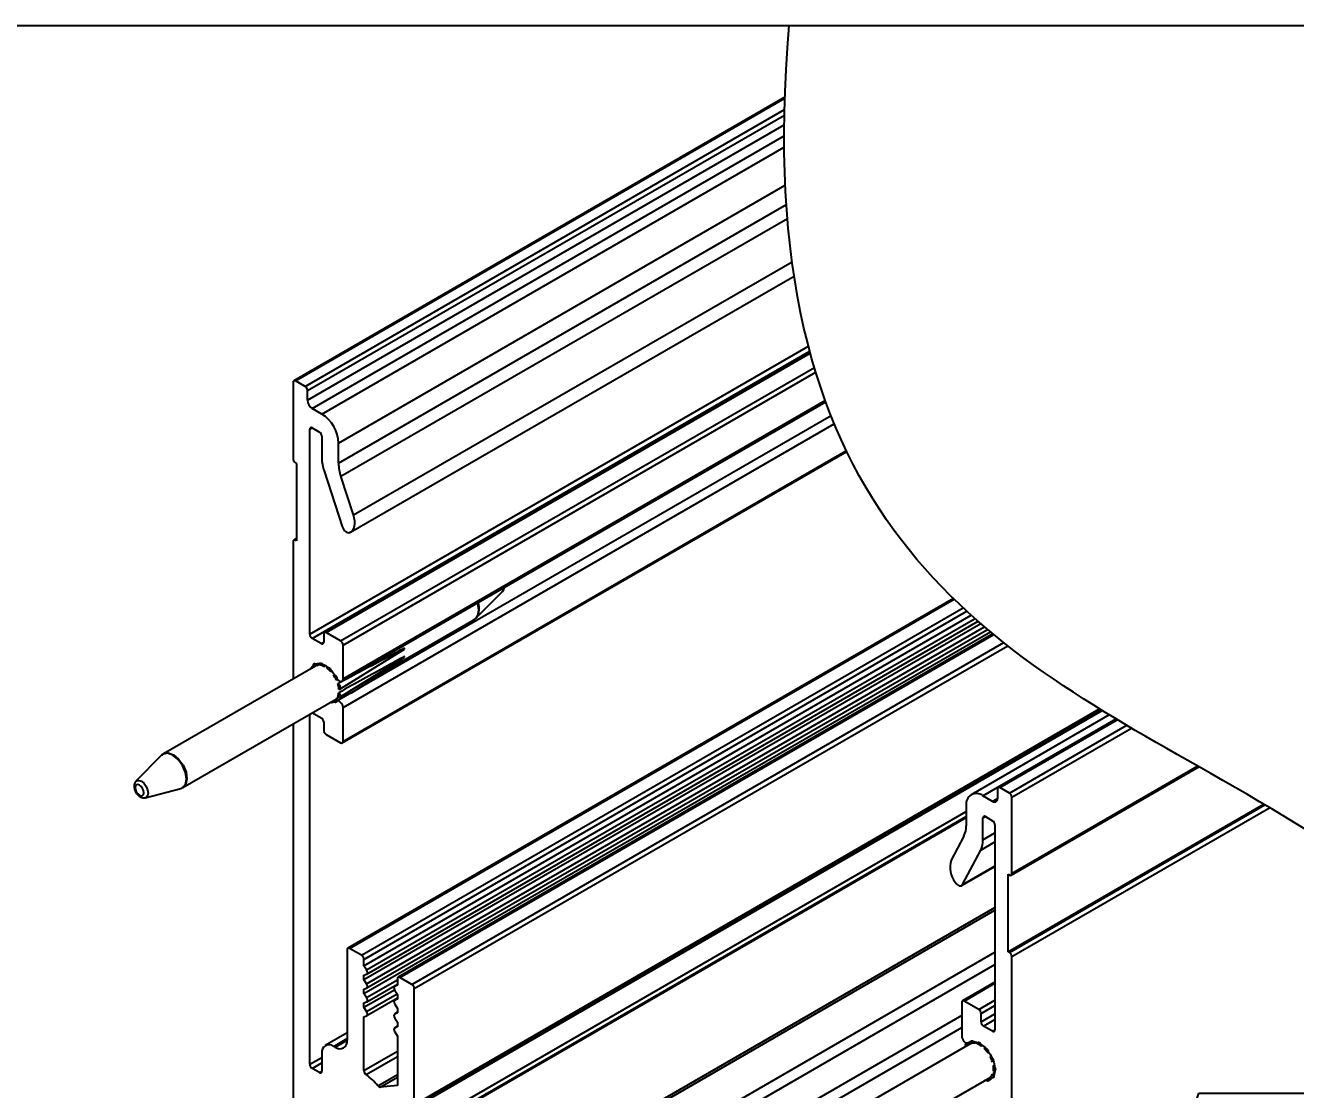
# Model space of a CAD drawing. Extents: x -0.6 to 13.4, y -11.2 to 0.
# Drawn here: x 4.839 to 8.588, y -3.14 to 0 of the extents above; entities that cross this region are included whole.
import ezdxf
from ezdxf import colors
from ezdxf.entities.mleader import LeaderData, LeaderLine
from ezdxf.math import Vec2, Vec3

# ---------------------------------------------------------------- set-up
doc = ezdxf.new("R2010")
doc.units = 0
doc.header["$LTSCALE"] = 0.5
doc.header["$MEASUREMENT"] = 0
for name, color, linetype in [('Dimension', 10, 'CONTINUOUS'), ('FAB DWG', 221, 'CONTINUOUS'), ('Hardware', 242, 'CONTINUOUS'), ('Housing', 150, 'CONTINUOUS')]:
    doc.layers.add(name, color=color, linetype=linetype)
doc.layers.add('Text-Unprinted', color=131, linetype='CONTINUOUS', plot=False)
doc.styles.get("Standard").update_dxf_attribs({"font": 'arial.ttf'})

msp = doc.modelspace()

# ---------------------------------------------------------------- linework, layer by layer
at = {"layer": 'Dimension', "transparency": 16777216}
msp.add_open_spline([(9.2855, -3.0162), (9.075, -2.6266), (8.0231, -2.0295), (6.9713, -1.4324), (7.0929, 0)], degree=3, knots=[0.440215, 0.440215, 0.440215, 0.440215, 1, 1.961822, 1.961822, 1.961822, 1.961822], dxfattribs=at)
at = {"layer": 'Hardware', "linetype": 'Continuous', "lineweight": 25, "transparency": 16777216}
for p, q in [((6.1706, -1.7474), (6.2466, -1.6704)), ((5.9469, -1.8776), (6.1651, -1.7517)), ((6.1706, -1.7474), (6.1679, -1.7497)), ((5.7664, -1.9827), (5.9572, -1.8643)), ((5.7666, -1.959), (5.9193, -1.8642)), ((5.9188, -1.8642), (5.9574, -1.8405)), ((5.6946, -1.8905), (5.2462, -2.1493)), ((5.6998, -1.8884), (5.7077, -1.8838)), ((5.7196, -1.8914), (5.7241, -1.8886)), ((5.7313, -1.8934), (5.7297, -1.8943)), ((5.7403, -1.9074), (5.7434, -1.9055)), ((5.8007, -1.9693), (5.9466, -1.8787)), ((5.7503, -1.9152), (5.7476, -1.9167)), ((5.7565, -1.9323), (5.7603, -1.9299)), ((5.7634, -1.9829), (5.7559, -1.9872)), ((5.3037, -2.2489), (5.7521, -1.9901)), ((5.2407, -2.1536), (5.1647, -2.2306)), ((5.1926, -2.2789), (5.2972, -2.2516)), ((7.6283, -2.999), (7.6158, -3.0056)), ((7.6289, -3.0046), (7.1783, -3.2647)), ((7.6398, -3.0033), (7.6454, -3)), ((7.6503, -3.0008), (7.6499, -3.001)), ((7.6606, -3.0121), (7.6638, -3.0102)), ((7.6723, -3.0169), (7.67, -3.0182)), ((7.6801, -3.0326), (7.6829, -3.0309)), ((7.6891, -3.0414), (7.6863, -3.0429)), ((7.694, -3.0588), (7.6965, -3.0573)), ((7.6985, -3.0684), (7.6954, -3.0701)), ((7.2358, -3.3643), (7.6881, -3.1032)), ((7.699, -3.0905), (7.6938, -3.0934)), ((7.6999, -3.0851), (7.7006, -3.0847))]:
    msp.add_line(p, q, dxfattribs=at)
at = {"layer": 'Hardware', "linetype": 'Continuous', "lineweight": 25, "transparency": 16777216, "flags": 128}
for points in [[(6.2466, -1.6704), (6.2488, -1.6672), (6.2504, -1.6598)], [(6.1651, -1.7517), (6.1737, -1.7419), (6.177, -1.7259), (6.1741, -1.7062), (6.1735, -1.7042)], [(5.6904, -1.8929), (5.6894, -1.8903), (5.6891, -1.8873), (5.6896, -1.8849), (5.691, -1.8833), (5.693, -1.883), (5.6954, -1.8838), (5.6978, -1.8857), (5.6998, -1.8884)], [(5.7072, -1.8879), (5.7072, -1.885), (5.708, -1.8829), (5.7097, -1.8818), (5.7119, -1.8819), (5.7143, -1.8831), (5.7166, -1.8853), (5.7184, -1.8882), (5.7196, -1.8914)], [(5.7281, -1.8964), (5.7292, -1.8946), (5.7311, -1.8939), (5.7334, -1.8944), (5.7358, -1.896), (5.738, -1.8985), (5.7396, -1.9016), (5.7404, -1.9047), (5.7403, -1.9074)], [(5.7476, -1.9167), (5.7497, -1.9164), (5.7521, -1.9173), (5.7545, -1.9193), (5.7565, -1.9221), (5.7578, -1.9252), (5.7583, -1.9282), (5.7578, -1.9307), (5.7565, -1.9323)], [(5.7607, -1.9433), (5.7631, -1.9446), (5.7654, -1.9469), (5.7672, -1.9498), (5.7682, -1.953), (5.7683, -1.9559), (5.7676, -1.9581), (5.766, -1.9593), (5.7638, -1.9593)], [(5.7559, -1.9872), (5.7572, -1.9903), (5.7576, -1.9933), (5.7571, -1.9957), (5.7557, -1.9972), (5.7536, -1.9976), (5.7513, -1.9968), (5.7489, -1.9949), (5.7473, -1.9929)], [(5.7637, -1.9691), (5.7658, -1.9716), (5.7674, -1.9747), (5.7681, -1.9778), (5.7679, -1.9805), (5.7668, -1.9824), (5.765, -1.9832), (5.7627, -1.9828), (5.7603, -1.9812)], [(5.3024, -2.1841), (5.2894, -2.1662), (5.2739, -2.1535), (5.2584, -2.1479), (5.2451, -2.1502), (5.2407, -2.1536)], [(5.2462, -2.1493), (5.2466, -2.1491), (5.2599, -2.1468), (5.2755, -2.1525), (5.291, -2.1652), (5.3041, -2.1831), (5.3127, -2.2035), (5.3156, -2.2232), (5.3123, -2.2392), (5.3037, -2.2489)], [(5.2972, -2.2516), (5.3017, -2.2498), (5.3107, -2.2399), (5.3139, -2.2239), (5.311, -2.2043), (5.3024, -2.1841)], [(5.1847, -2.2515), (5.1805, -2.2458), (5.1755, -2.2417), (5.1705, -2.2398), (5.1662, -2.2406), (5.1633, -2.2438), (5.1623, -2.2489), (5.1632, -2.2552), (5.166, -2.2618), (5.1702, -2.2675), (5.1752, -2.2716), (5.1802, -2.2735), (5.1844, -2.2727), (5.1873, -2.2695), (5.1884, -2.2644), (5.1874, -2.258), (5.1847, -2.2515)], [(5.1647, -2.2306), (5.1669, -2.2289), (5.1734, -2.2278), (5.1811, -2.2305), (5.1887, -2.2368), (5.1951, -2.2456)], [(5.1951, -2.2456), (5.1994, -2.2556), (5.2008, -2.2653), (5.1992, -2.2731), (5.1948, -2.278), (5.1926, -2.2789)], [(7.6289, -3.0048), (7.6282, -3.0016), (7.6283, -2.9989), (7.6293, -2.997), (7.6311, -2.9961), (7.6334, -2.9964), (7.6358, -2.9979), (7.6381, -3.0003), (7.6398, -3.0033)], [(7.6144, -3.0129), (7.6141, -3.0119), (7.6139, -3.009), (7.6147, -3.0067), (7.6162, -3.0055), (7.6183, -3.0053), (7.6208, -3.0064), (7.6227, -3.0081)], [(7.6479, -3.0052), (7.6484, -3.0027), (7.6497, -3.0011), (7.6517, -3.0007), (7.6541, -3.0014), (7.6565, -3.0033), (7.6586, -3.0059), (7.66, -3.009), (7.6606, -3.0121)], [(7.6689, -3.0191), (7.6705, -3.018), (7.6727, -3.0179), (7.6751, -3.0191), (7.6774, -3.0213), (7.6793, -3.0242), (7.6805, -3.0273), (7.6807, -3.0303), (7.6801, -3.0326)], [(7.6863, -3.0429), (7.6886, -3.0433), (7.691, -3.0449), (7.6932, -3.0473), (7.6948, -3.0504), (7.6957, -3.0535), (7.6956, -3.0563), (7.6947, -3.0583), (7.6929, -3.0592)], [(7.6954, -3.0701), (7.6978, -3.072), (7.6998, -3.0747), (7.7012, -3.0778), (7.7017, -3.0809), (7.7013, -3.0834), (7.7, -3.0851), (7.6981, -3.0856), (7.6957, -3.085)], [(7.6819, -3.1066), (7.6827, -3.1097), (7.6825, -3.1124), (7.6815, -3.1144), (7.6797, -3.1152), (7.6774, -3.1149), (7.675, -3.1134), (7.6733, -3.1117)], [(7.6938, -3.0934), (7.6956, -3.0963), (7.6967, -3.0994), (7.6969, -3.1023), (7.6962, -3.1046), (7.6946, -3.1059), (7.6925, -3.106), (7.6901, -3.1049), (7.6877, -3.1028)]]:
    msp.add_lwpolyline(points, dxfattribs=at)
at = {"layer": 'Hardware', "linetype": 'Continuous', "lineweight": 25, "transparency": 16777216}
for centre, radius, start, end in [((6.1315, -1.7214), 0.047, 326.4163, 22.5588), ((5.9557, -1.8394), 0.00199, 327.5795, 54.589), ((5.956, -1.8633), 0.00155, 319.4321, 38.2441), ((5.682, -1.9007), 0.0033, 80.5896, 159.405), ((5.7044, -1.9075), 0.0196, 103.3878, 119.9099), ((5.7038, -1.9237), 0.036, 63.9543, 84.4704), ((5.6833, -1.9583), 0.0764, 41.7613, 54.1586), ((5.9459, -1.8779), 0.00107, 310.3409, 16.5578), ((5.6662, -1.9732), 0.0991, 24.3935, 34.8091), ((5.6896, -1.9655), 0.0745, 4.7819, 17.3866), ((5.7423, -1.9732), 0.0195, 300.0506, 314.2941), ((5.7293, -1.9659), 0.0345, 333.6552, 354.7414), ((7.6373, -3.0257), 0.0225, 83.6186, 111.6901), ((7.6298, -3.0536), 0.0517, 53.4072, 69.4904), ((7.6048, -3.0839), 0.0911, 34.2851, 45.3035), ((7.6031, -3.0864), 0.0939, 16.796, 27.5948), ((7.6397, -3.0789), 0.0564, 353.8124, 8.9975), ((7.6709, -3.0854), 0.0243, 314.025, 340.7355)]:
    msp.add_arc(centre, radius, start, end, dxfattribs=at)
for points, knots in [([(6.2465, -1.6701), (6.2474, -1.6691), (6.2499, -1.6666), (6.2515, -1.6626), (6.2516, -1.6597), (6.2516, -1.6591)], [0, 0, 0, 0, 0.323692, 0.865692, 1, 1, 1, 1]), ([(6.1595, -1.7538), (6.1599, -1.7538), (6.1644, -1.7534), (6.1693, -1.7502), (6.1716, -1.746), (6.1719, -1.7456)], [0, 0, 0, 0, 0.073864, 0.899598, 1, 1, 1, 1]), ([(5.9569, -1.8378), (5.9564, -1.8381), (5.9527, -1.8401), (5.9358, -1.8491), (5.871, -1.8839), (5.8093, -1.9171), (5.7607, -1.9433)], [0, 0, 0, 0, 0.007458, 0.057409, 0.257212, 1, 1, 1, 1]), ([(5.9572, -1.8623), (5.9567, -1.8626), (5.953, -1.8646), (5.9365, -1.8737), (5.8725, -1.9091), (5.8117, -1.9426), (5.7637, -1.9691)], [0, 0, 0, 0, 0.007458, 0.057409, 0.257212, 1, 1, 1, 1]), ([(5.9469, -1.8776), (5.9465, -1.8779), (5.9428, -1.88), (5.9265, -1.8894), (5.8775, -1.9176), (5.8316, -1.9438), (5.7984, -1.9628)], [0, 0, 0, 0, 0.0095884, 0.0738046, 0.3306697, 1, 1, 1, 1]), ([(5.2482, -2.1489), (5.2451, -2.1502), (5.2415, -2.1517), (5.2396, -2.1551), (5.2393, -2.1556)], [0, 0, 0, 0, 0.843908, 1, 1, 1, 1]), ([(5.1646, -2.231), (5.1635, -2.2323), (5.1609, -2.2352), (5.1592, -2.2418), (5.1593, -2.2502), (5.1624, -2.2599), (5.1683, -2.2692), (5.1761, -2.2762), (5.1841, -2.2793), (5.19, -2.28), (5.1924, -2.2788), (5.1927, -2.2787)], [0, 0, 0, 0, 0.075303, 0.179823, 0.302875, 0.44619, 0.593228, 0.743634, 0.877202, 0.987788, 1, 1, 1, 1])]:
    msp.add_open_spline(points, degree=3, knots=knots, dxfattribs=at)
at = {"layer": 'Housing', "linetype": 'Continuous', "lineweight": 25, "transparency": 16777216}
for p, q in [((7.0803, -0.2116), (5.6308, -1.0484)), ((5.6358, -1.0489), (7.0802, -0.215)), ((5.6641, -1.0652), (7.0793, -0.2482)), ((5.6711, -1.0775), (7.079, -0.2647)), ((5.6711, -1.1061), (7.0786, -0.2935)), ((5.6853, -1.1305), (7.0784, -0.3263)), ((5.7136, -1.1469), (7.0786, -0.3589)), ((5.7631, -1.2326), (7.0817, -0.4714)), ((5.7631, -1.2921), (7.085, -0.5289)), ((5.7697, -1.3304), (7.088, -0.5694)), ((5.8071, -1.4447), (7.1017, -0.6974)), ((5.7987, -1.4952), (7.1077, -0.7395)), ((5.6781, -1.7966), (7.15, -0.9468)), ((5.6851, -1.8088), (7.1537, -0.961)), ((7.1545, -0.9638), (5.7212, -1.7913)), ((5.7262, -1.7918), (7.1553, -0.9668)), ((5.7691, -1.8165), (7.1674, -1.0093)), ((5.6641, -1.0652), (5.6358, -1.0489)), ((5.7761, -1.8288), (7.1716, -1.0232)), ((5.6287, -1.053), (5.6287, -1.2783)), ((5.6711, -1.1061), (5.6711, -1.0775)), ((5.773, -1.9354), (7.201, -1.111)), ((5.7761, -1.9285), (7.1995, -1.1068)), ((5.7136, -1.1469), (5.6853, -1.1305)), ((7.2166, -1.1519), (5.758, -1.9939)), ((5.6781, -1.1917), (5.6851, -1.1876)), ((5.6781, -1.7966), (5.6781, -1.1917)), ((5.6851, -1.1876), (5.7065, -1.2)), ((5.7761, -2.013), (7.2264, -1.1758)), ((5.7136, -1.2122), (5.7136, -1.2762)), ((5.7631, -1.2921), (5.7631, -1.2326)), ((5.774, -2.1174), (7.2631, -1.2577)), ((5.7761, -2.1128), (7.2618, -1.2551)), ((5.6358, -1.2906), (5.6393, -1.2926)), ((5.6393, -1.2926), (5.6393, -1.5213)), ((5.7202, -1.3145), (5.7738, -1.4783)), ((5.8071, -1.4447), (5.7697, -1.3304)), ((5.6287, -1.5233), (5.6287, -1.9285)), ((5.6393, -1.5138), (5.6308, -1.5187)), ((5.6358, -1.5192), (5.6393, -1.5172)), ((5.6393, -1.5213), (5.6358, -1.5192)), ((7.5781, -1.6912), (5.7906, -2.7231)), ((5.7956, -2.7236), (7.5802, -1.6934)), ((5.8309, -2.744), (7.607, -1.7187)), ((5.838, -2.7563), (7.6178, -1.7288)), ((5.838, -2.775), (7.6305, -1.7403)), ((5.8459, -2.7872), (7.6419, -1.7504)), ((5.8463, -2.7995), (7.6505, -1.758)), ((5.7191, -1.7958), (5.7191, -1.8203)), ((5.7691, -1.8165), (5.7262, -1.7918)), ((5.838, -2.8159), (7.6585, -1.7649)), ((5.838, -2.8567), (7.6871, -1.7892)), ((5.8459, -2.828), (7.6701, -1.7749)), ((5.8463, -2.8403), (7.679, -1.7824)), ((7.6946, -1.7954), (5.9391, -2.8088)), ((5.9441, -2.8093), (7.697, -1.7974)), ((5.712, -1.8244), (5.6851, -1.8088)), ((5.712, -1.8244), (5.7191, -1.8203)), ((5.7761, -1.9285), (5.7761, -1.8288)), ((5.9794, -2.8297), (7.7265, -1.8212)), ((5.9865, -2.842), (7.7385, -1.8306)), ((5.7761, -2.1128), (5.7761, -2.013)), ((5.8754, -3.2575), (8.0166, -2.0214)), ((5.9844, -3.1896), (8.0125, -2.0188)), ((5.9865, -3.185), (8.0096, -2.0171)), ((5.6287, -2.0613), (5.6287, -3.5275)), ((5.6781, -3.0657), (5.6781, -2.0328)), ((5.6861, -2.0282), (5.712, -2.0432)), ((5.7191, -2.0554), (5.7191, -2.0799)), ((8.0381, -2.0345), (7.6302, -2.2701)), ((7.6652, -2.2735), (8.0582, -2.0467)), ((8.0587, -2.047), (7.7097, -2.2485)), ((7.7147, -2.249), (8.0616, -2.0487)), ((5.7262, -2.0921), (5.7691, -2.1169)), ((7.743, -2.2653), (8.0894, -2.0653)), ((7.75, -2.2776), (8.1034, -2.0736)), ((7.748, -2.5075), (8.3019, -2.1878)), ((7.75, -2.503), (8.2989, -2.1861)), ((7.743, -2.2653), (7.7147, -2.249)), ((7.6935, -2.2898), (7.6652, -2.2735)), ((7.6935, -2.2898), (7.7076, -2.2817)), ((7.7076, -2.2531), (7.7076, -2.2817)), ((7.75, -2.503), (7.75, -2.2776)), ((5.9123, -3.3034), (7.6157, -2.3201)), ((7.6157, -2.3021), (7.6157, -2.3616)), ((7.7394, -2.7336), (8.4938, -2.2981)), ((7.743, -2.7357), (8.4973, -2.3002)), ((7.75, -2.7479), (8.5113, -2.3084)), ((5.9027, -3.3261), (7.6157, -2.3372)), ((5.9146, -3.3164), (7.6157, -2.3344)), ((7.6652, -2.3388), (7.6722, -2.3348)), ((7.6652, -2.4028), (7.6652, -2.3388)), ((7.6722, -2.3348), (7.6935, -2.347)), ((7.7006, -2.3593), (7.7006, -2.9642)), ((7.6091, -2.3922), (7.5716, -2.4633)), ((7.6652, -2.4028), (7.7006, -2.3824)), ((7.6049, -2.5354), (7.6586, -2.4335)), ((7.6586, -2.4335), (7.7006, -2.4092)), ((7.6021, -2.5384), (7.7006, -2.4815)), ((7.6049, -2.5354), (7.7006, -2.4801)), ((7.7394, -2.505), (7.743, -2.507)), ((7.7394, -2.7336), (7.7394, -2.505)), ((5.6782, -3.77), (7.7006, -2.6025)), ((5.6803, -3.7769), (7.7006, -2.6106)), ((5.7342, -3.8704), (7.7006, -2.7352)), ((5.7885, -2.7277), (5.7885, -2.9947)), ((5.8309, -2.744), (5.7956, -2.7236)), ((7.743, -2.7357), (7.7394, -2.7336)), ((5.7342, -3.9062), (7.7006, -2.771)), ((5.838, -2.775), (5.838, -2.7563)), ((7.75, -4.7521), (7.75, -2.7479)), ((5.8459, -2.7872), (5.838, -2.775)), ((5.838, -2.8028), (5.8459, -2.7997)), ((5.838, -2.8159), (5.838, -2.8028)), ((5.9794, -2.8297), (5.9441, -2.8093)), ((5.8459, -2.828), (5.838, -2.8159)), ((5.838, -2.8436), (5.8459, -2.8406)), ((5.838, -2.8567), (5.838, -2.8436)), ((5.838, -2.8975), (5.9279, -2.8456)), ((5.8459, -2.8689), (5.937, -2.8163)), ((5.8463, -2.8812), (5.937, -2.8288)), ((5.937, -2.8307), (5.9287, -2.8355)), ((5.9291, -2.8353), (5.937, -2.8307)), ((5.937, -2.8322), (5.9291, -2.8353)), ((5.9291, -2.8478), (5.937, -2.86)), ((5.937, -2.8134), (5.937, -2.8322)), ((5.9865, -3.185), (5.9865, -2.842)), ((7.7006, -2.8232), (7.6047, -2.8786)), ((7.6097, -2.8791), (7.7006, -2.8266)), ((5.8459, -2.8689), (5.838, -2.8567)), ((5.838, -2.8845), (5.8459, -2.8814)), ((5.838, -2.8975), (5.838, -2.8845)), ((5.8459, -2.9097), (5.9357, -2.8579)), ((5.8463, -2.922), (5.937, -2.8696)), ((5.937, -2.8715), (5.9287, -2.8763)), ((5.9291, -2.8761), (5.937, -2.8716)), ((5.937, -2.873), (5.9291, -2.8761)), ((5.937, -2.86), (5.937, -2.873)), ((7.6026, -2.8832), (7.6026, -2.9829)), ((7.6526, -2.9038), (7.6097, -2.8791)), ((7.6526, -2.9038), (7.7006, -2.8761)), ((7.6026, -2.9217), (5.775, -3.9768)), ((5.8459, -2.9097), (5.838, -2.8975)), ((5.838, -2.9253), (5.8459, -2.9222)), ((5.937, -2.9123), (5.9287, -2.9172)), ((5.9291, -2.8886), (5.937, -2.9008)), ((5.9291, -2.9169), (5.937, -2.9124)), ((5.937, -2.9138), (5.9291, -2.9169)), ((5.937, -2.9008), (5.937, -2.9138)), ((7.6596, -2.9161), (7.7006, -2.8924)), ((7.6596, -2.9405), (7.6596, -2.9161)), ((7.6596, -2.9405), (7.7006, -2.9169)), ((5.806, -3.9947), (7.6026, -2.9575)), ((5.838, -3.0842), (5.838, -2.9253)), ((5.937, -2.9532), (5.9287, -2.958)), ((5.9291, -2.9294), (5.937, -2.9416)), ((5.9291, -2.9578), (5.937, -2.9532)), ((5.937, -2.9547), (5.9291, -2.9578)), ((5.937, -2.9416), (5.937, -2.9547)), ((7.6667, -2.9528), (7.7006, -2.9332)), ((7.6935, -2.9682), (7.6667, -2.9528)), ((5.7885, -2.9729), (5.7239, -3.0102)), ((5.7489, -3.0127), (5.7885, -2.9898)), ((5.7532, -3.0151), (5.7885, -2.9947)), ((5.9291, -2.9703), (5.937, -2.9824)), ((5.937, -2.9824), (5.937, -3.1281)), ((7.6935, -2.9682), (7.7006, -2.9642)), ((5.7136, -3.0331), (5.7136, -3.0862)), ((5.7532, -3.0151), (5.7489, -3.0127)), ((5.838, -3.0842), (5.937, -3.0271)), ((5.6781, -3.0657), (5.7136, -3.0452)), ((5.6851, -3.0779), (5.7136, -3.0615)), ((5.8442, -3.0959), (5.937, -3.0423)), ((5.7065, -3.0902), (5.6851, -3.0779)), ((5.7065, -3.0902), (5.7136, -3.0862)), ((5.8792, -3.1289), (5.937, -3.0955)), ((5.886, -3.1327), (5.937, -3.1033)), ((5.937, -3.1281), (5.886, -3.1327))]:
    msp.add_line(p, q, dxfattribs=at)
at = {"layer": 'Housing', "linetype": 'Continuous', "lineweight": 25, "transparency": 16777216, "flags": 128}
for points in [[(5.7957, -1.4966), (5.8007, -1.4939), (5.8048, -1.4898), (5.808, -1.4844), (5.8101, -1.478), (5.811, -1.4705), (5.8109, -1.4624), (5.8095, -1.4537), (5.8071, -1.4447)], [(5.7738, -1.4783), (5.7755, -1.4825), (5.7778, -1.4864), (5.7805, -1.49), (5.7835, -1.493), (5.7867, -1.4952), (5.7899, -1.4966), (5.793, -1.4971), (5.7957, -1.4966)], [(5.6805, -1.8986), (5.6817, -1.8957), (5.6921, -1.8844), (5.7075, -1.8822), (5.7255, -1.8893), (5.7431, -1.9047), (5.7575, -1.9258)], [(5.7575, -1.9258), (5.7599, -1.9296), (5.7629, -1.9327), (5.7661, -1.9349), (5.7692, -1.936), (5.772, -1.9358), (5.7742, -1.9344), (5.7756, -1.9319), (5.7761, -1.9285)], [(5.7575, -1.9943), (5.7431, -1.9987), (5.738, -1.9982)], [(5.7761, -2.013), (5.7756, -2.0091), (5.7742, -2.005), (5.772, -2.001), (5.7692, -1.9976), (5.7661, -1.995), (5.7629, -1.9935), (5.7599, -1.9933), (5.7575, -1.9943)], [(7.5831, -2.5285), (7.5858, -2.5321), (7.5888, -2.5351), (7.592, -2.5374), (7.5952, -2.5388), (7.5982, -2.5393), (7.601, -2.5389), (7.6032, -2.5376), (7.6049, -2.5354)], [(5.8459, -2.7997), (5.8469, -2.7991), (5.8477, -2.798), (5.8482, -2.7966), (5.8484, -2.7949), (5.8482, -2.7931), (5.8477, -2.7911), (5.8469, -2.7891), (5.8459, -2.7872)], [(5.8459, -2.8406), (5.8469, -2.8399), (5.8477, -2.8388), (5.8482, -2.8374), (5.8484, -2.8358), (5.8482, -2.8339), (5.8477, -2.8319), (5.8469, -2.8299), (5.8459, -2.828)], [(5.9291, -2.8353), (5.9281, -2.8359), (5.9273, -2.837), (5.9268, -2.8384), (5.9266, -2.8401), (5.9268, -2.8419), (5.9273, -2.8439), (5.9281, -2.8459), (5.9291, -2.8478)], [(5.8459, -2.8814), (5.8469, -2.8807), (5.8477, -2.8797), (5.8482, -2.8783), (5.8484, -2.8766), (5.8482, -2.8747), (5.8477, -2.8728), (5.8469, -2.8708), (5.8459, -2.8689)], [(5.9291, -2.8761), (5.9281, -2.8768), (5.9273, -2.8778), (5.9268, -2.8792), (5.9266, -2.8809), (5.9268, -2.8828), (5.9273, -2.8847), (5.9281, -2.8867), (5.9291, -2.8886)], [(5.8459, -2.9222), (5.8469, -2.9215), (5.8477, -2.9205), (5.8482, -2.9191), (5.8484, -2.9174), (5.8482, -2.9155), (5.8477, -2.9136), (5.8469, -2.9116), (5.8459, -2.9097)], [(5.9291, -2.9169), (5.9281, -2.9176), (5.9273, -2.9187), (5.9268, -2.9201), (5.9266, -2.9217), (5.9268, -2.9236), (5.9273, -2.9256), (5.9281, -2.9275), (5.9291, -2.9294)], [(5.9291, -2.9578), (5.9281, -2.9584), (5.9273, -2.9595), (5.9268, -2.9609), (5.9266, -2.9626), (5.9268, -2.9644), (5.9273, -2.9664), (5.9281, -2.9684), (5.9291, -2.9703)], [(7.6026, -2.9829), (7.6031, -2.9868), (7.6045, -2.991), (7.6067, -2.9949), (7.6095, -2.9984), (7.6127, -3.0009), (7.6158, -3.0024), (7.6188, -3.0027), (7.6212, -3.0017)], [(7.6212, -3.0017), (7.6357, -2.9972), (7.6533, -3.0022), (7.6712, -3.0158), (7.6867, -3.0359), (7.697, -3.0591), (7.7007, -3.0818), (7.697, -3.1002), (7.6867, -3.1115), (7.6712, -3.1138), (7.6701, -3.1136)]]:
    msp.add_lwpolyline(points, dxfattribs=at)
at = {"layer": 'Housing', "linetype": 'Continuous', "lineweight": 25, "transparency": 16777216}
for centre, radius, start, end in [((5.633, -1.0523), 0.00437, 50.7967, 189.214), ((5.6558, -1.0782), 0.0154, 2.6055, 57.3945), ((5.7018, -1.1047), 0.0307, 182.6055, 237.3945), ((5.6556, -1.2375), 0.1076, 2.6055, 57.3945), ((5.6824, -1.191), 0.00437, 50.7967, 189.214), ((5.6982, -1.2129), 0.0154, 2.6055, 57.3945), ((5.6441, -1.2776), 0.0154, 182.6055, 237.3945), ((5.8382, -1.2744), 0.1247, 180.8303, 198.7806), ((5.8877, -1.2903), 0.1247, 180.8303, 198.7806), ((5.633, -1.5226), 0.00437, 50.7967, 189.214), ((5.6934, -1.7959), 0.0154, 182.6055, 237.3945), ((5.7234, -1.7951), 0.00437, 50.7967, 189.214), ((5.7148, -1.821), 0.00437, 230.7967, 9.214), ((5.7608, -1.8295), 0.0154, 2.6055, 57.3945), ((5.7037, -2.0561), 0.0154, 2.6055, 57.3945), ((5.7345, -2.0792), 0.0154, 182.6055, 237.3945), ((5.7718, -2.1135), 0.00437, 230.7967, 9.214), ((7.7119, -2.2524), 0.00437, 50.7967, 189.214), ((7.6459, -2.2972), 0.0306, 50.7967, 189.214), ((7.699, -2.2831), 0.00873, 230.7967, 9.214), ((7.7347, -2.2783), 0.0154, 2.6055, 57.3945), ((7.5497, -2.3634), 0.066, 334.0641, 1.5682), ((7.6695, -2.3381), 0.00437, 50.7967, 189.214), ((7.6852, -2.36), 0.0154, 2.6055, 57.3945), ((7.5992, -2.4046), 0.066, 334.0641, 1.5682), ((7.6386, -2.4851), 0.0705, 161.9882, 217.9766), ((7.7457, -2.5037), 0.00437, 230.7967, 9.214), ((5.7928, -2.727), 0.00437, 50.7967, 189.214), ((7.7347, -2.7486), 0.0154, 2.6055, 57.3945), ((5.8227, -2.757), 0.0154, 2.6055, 57.3945), ((5.9413, -2.8127), 0.00437, 50.7967, 189.214), ((5.9712, -2.8427), 0.0154, 2.6055, 57.3945), ((7.6069, -2.8825), 0.00437, 50.7967, 189.214), ((7.6443, -2.9168), 0.0154, 2.6055, 57.3945), ((7.675, -2.9398), 0.0154, 182.6055, 237.3945), ((5.767, -2.9982), 0.0218, 230.7967, 9.214), ((7.6963, -2.9649), 0.00437, 230.7967, 9.214), ((5.7351, -3.0296), 0.0218, 50.7967, 189.214), ((5.6934, -3.065), 0.0154, 182.6055, 237.3945), ((5.7093, -3.0869), 0.00437, 230.7967, 9.214), ((5.8536, -3.0834), 0.0156, 182.854, 233.0929), ((5.7298, -3.2523), 0.1937, 39.5612, 53.8034), ((5.8865, -3.1238), 0.00894, 214.7011, 266.9408)]:
    msp.add_arc(centre, radius, start, end, dxfattribs=at)
at = {"layer": 'Text-Unprinted', "transparency": 16777216}
msp.add_lwpolyline([(0, 0), (13.4142, 0), (13.4142, -11.1923), (0, -11.1923)], close=True, dxfattribs=at)

# ---------------------------------------------------------------- leaders
at = {"layer": 'FAB DWG', "transparency": 16777216}
ml = msp.add_multileader_mtext('Standard', dxfattribs=at)
ml.set_content('HW00814 (x4)', color=256)
ml.set_leader_properties()
ml.build(insert=Vec2(0, 0))
ml.multileader.update_dxf_attribs({"dogleg_length": 0.3345, "arrow_head_size": 0.2})
ctx = ml.context
ctx.base_point, ctx.char_height, ctx.arrow_head_size, ctx.landing_gap_size, ctx.plane_origin = Vec3(8.6365, -3.1512), 0.188, 0.2, 0.12, Vec3(7.5584, -4.0749)
ctx.text_align_type = 2
notes = []
notes.append((ctx, [(0, (1, 1, 0), (8.302, -3.1512), (1, 0), 0.3345, [(0, [(8.1124, -3.7265)], 0, [])])]))
ctx.mtext.insert, ctx.mtext.width, ctx.mtext.defined_height, ctx.mtext.alignment, ctx.mtext.flow_direction = Vec3(10.4192, -3.0296), 2.307685, 0.426, 3, 5
for ctx, leaders in notes:
    for number, flags, end, landing, length, lines in leaders:
        leader = LeaderData()
        leader.index, (leader.has_last_leader_line, leader.has_dogleg_vector, leader.attachment_direction) = number, flags
        leader.last_leader_point, leader.dogleg_vector, leader.dogleg_length = Vec3(end), Vec3(landing), length
        for number, points, colour, breaks in lines:
            line = LeaderLine()
            line.index, line.vertices, line.color, line.breaks = number, Vec3.list(points), colors.encode_raw_color(colour), breaks
            leader.lines.append(line)
        ctx.leaders.append(leader)

doc.saveas('drawing.dxf')
